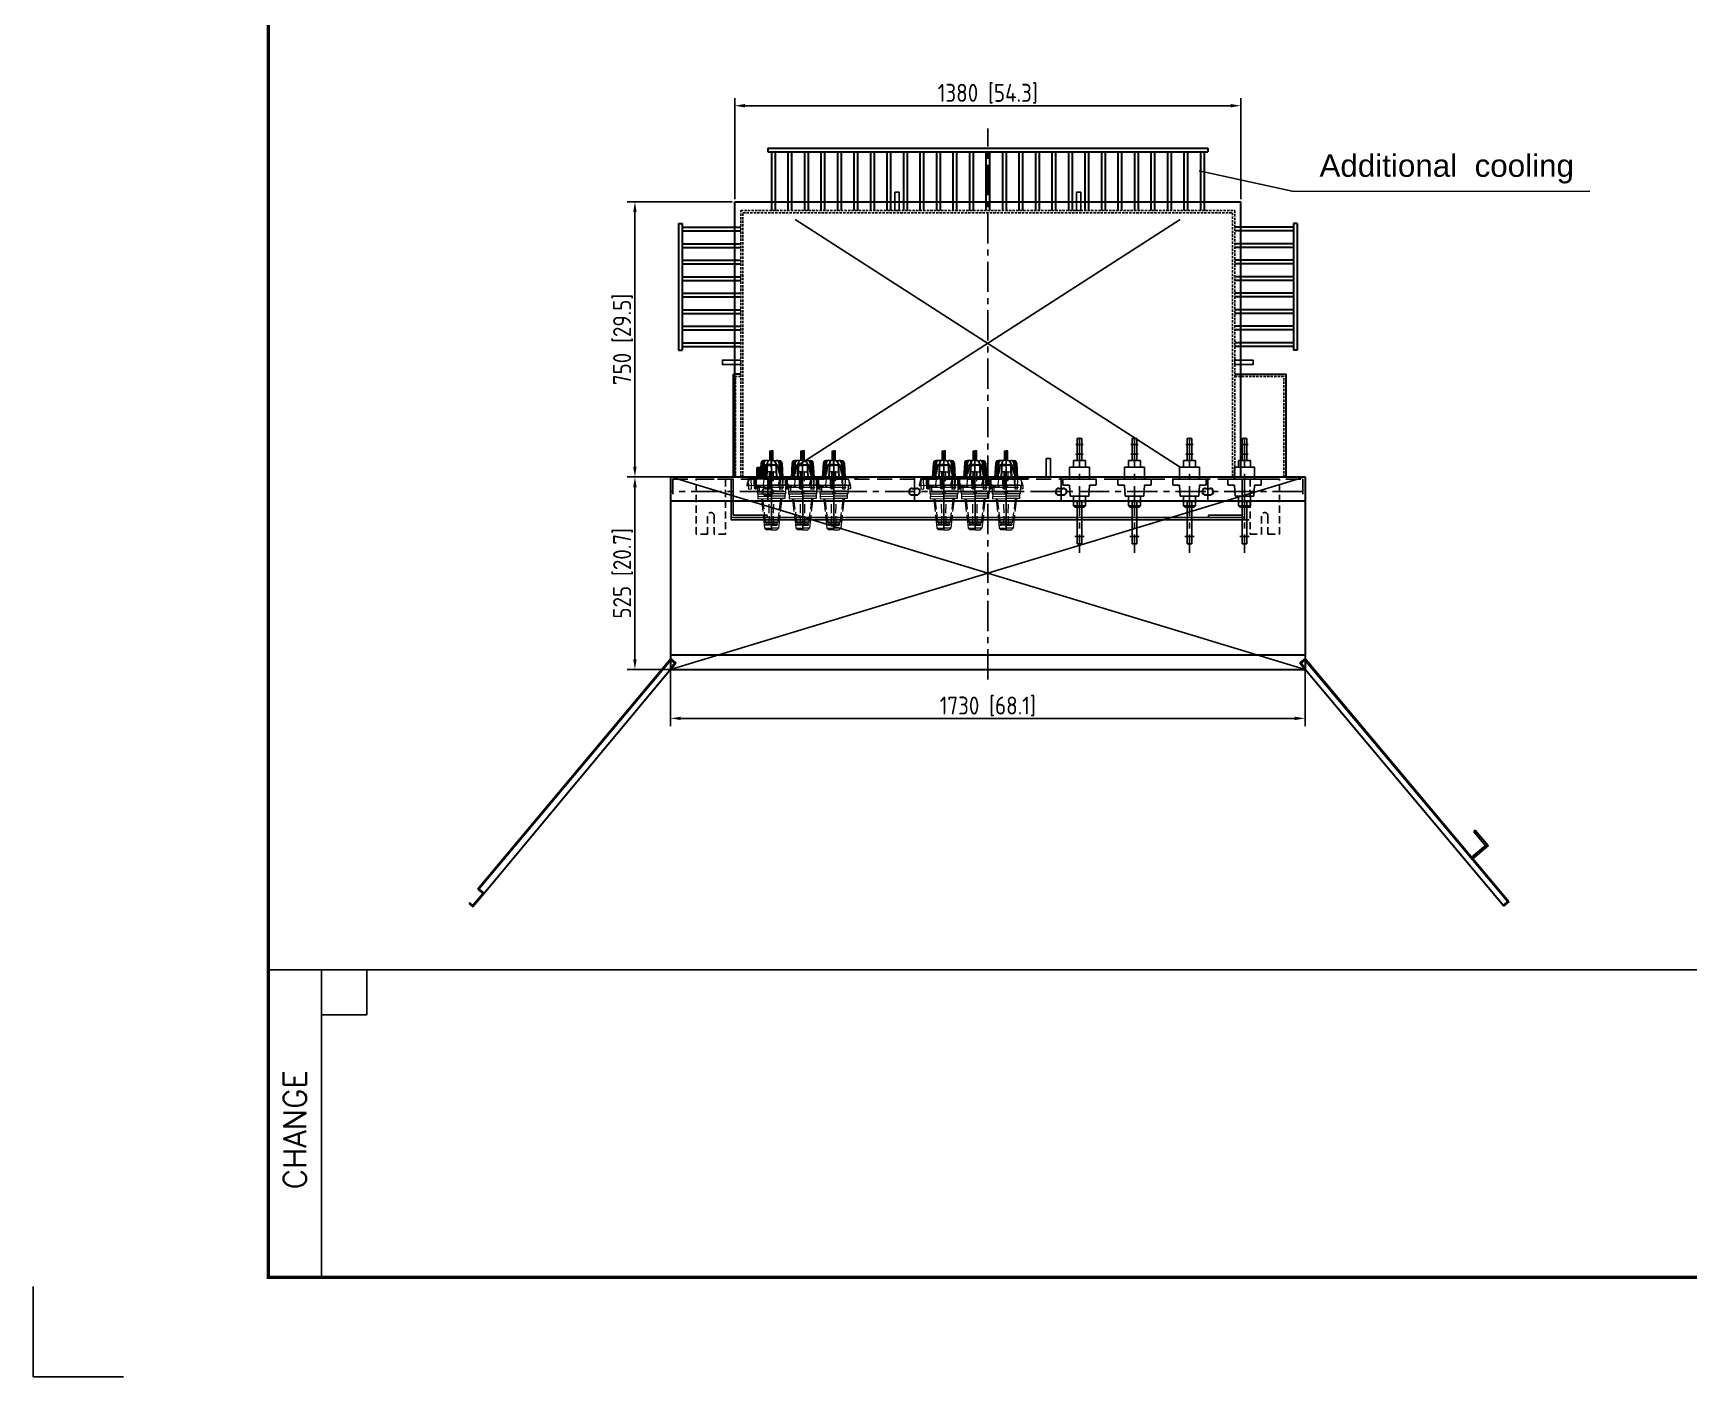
# Model space of a CAD drawing. Header units: millimetres. Extents: x 248233 to 259628, y -181361 to -174035.
# Drawn here: x 248233 to 252748, y -181361 to -177698 of the extents above; entities that cross this region are included whole.
import ezdxf

# ---------------------------------------------------------------- set-up
doc = ezdxf.new("R2010")
doc.units = ezdxf.units.MM
doc.header["$LTSCALE"] = 13
for name, pattern in [('CENTER', [50.8, 31.75, -6.35, 6.35, -6.35]), ('CENTERX2', [101.6, 63.5, -12.7, 12.7, -12.7]), ('DASHED', [0.75, 0.5, -0.25]), ('HIDDEN', [9.525, 6.35, -3.175])]:
    doc.linetypes.add(name, pattern=pattern)
doc.layers.get('0').update_dxf_attribs({"color": 1, "linetype": 'CENTER'})
for name, color, linetype in [('1', 4, 'Continuous'), ('2', 3, 'Continuous'), ('2细线层', 4, 'Continuous'), ('4虚线层', 6, 'DASHED'), ('C00-00-00', 7, 'Continuous'), ('PDF_几何图形', 7, 'Continuous'), ('粗实线', 4, 'Continuous'), ('虚线', 6, 'HIDDEN')]:
    doc.layers.add(name, color=color, linetype=linetype)
for name, color, linetype, lineweight in [('2细实线', 3, 'Continuous', 20), ('标注、文本', 3, 'Continuous', 25), ('铁心', 3, 'Continuous', 0)]:
    doc.layers.add(name, color=color, linetype=linetype, lineweight=lineweight)
doc.layers.add('paper', color=254, linetype='Continuous', plot=False)
doc.styles.add('PDF Arial', font='arial.ttf')
doc.styles.add('ROMANS', font='romans.shx', dxfattribs={"bigfont": 'whgtxt.shx'})
doc.styles.get("Standard").update_dxf_attribs({"font": 'gbenor.shx', "bigfont": 'gbcbig.shx'})
doc.dimstyles.new('英寸 1-10', dxfattribs={"dimscale": 14, "dimtxt": 3.5, "dimasz": 2, "dimexe": 1.5, "dimexo": 0.5, "dimgap": 0.5, "dimtad": 1, "dimtoh": 1, "dimdec": 1, "dimdsep": 46, "dimtxsty": 'Standard', "dimcen": 2.5, "dimclrd": 3, "dimclre": 3, "dimclrt": 3, "dimadec": 0, "dimazin": 2, "dimtfac": 1, "dimtdec": 1, "dimtmove": 0, "dimatfit": 2, "dimfxl": 1, "dimarcsym": 0})

# ---------------------------------------------------------------- blocks, each defined once
blk = doc.blocks.new('A$C6C8D6FB4')
at = {"layer": '1', "color": 1, "linetype": 'CENTERX2', "lineweight": -3, "ltscale": 0.1}
for p, q in [((19.3, 55.1), (19.3, 35.1)), ((45.5, 55.1), (45.5, 35.1)), ((224.5, 32.6), (224.5, 57.6)), ((269.5, 32.6), (269.5, 57.6)), ((0, 45.1), (314, 45.1))]:
    blk.add_line(p, q, dxfattribs=at)
at = {"layer": '2细线层'}
blk.add_line((62.5, 61.2), (62.5, 29.1), dxfattribs=at)
for points in [[(2.4, 51.1), (62.5, 51.1), (62.5, 39.1), (2.4, 39.1)], [(174.4, 51.1), (289.6, 51.1), (289.6, 39.1), (174.4, 39.1)]]:
    blk.add_lwpolyline(points, close=True, dxfattribs=at)
for points in [[(80.5, 61.2), (62.5, 61.2)], [(81.4, 72.7), (81.3, 72.7), (81.2, 72.7), (81, 72.6), (80.9, 72.6), (80.8, 72.5), (80.7, 72.4), (80.6, 72.3), (80.6, 72.2), (80.6, 72.1), (80.5, 72), (80.5, 71.8), (80.5, 71.7)], [(80.5, 18.7), (80.5, 71.7)], [(113.5, 72.7), (81.4, 72.7)], [(95.3, 72.7), (93.1, 72.7)], [(114.4, 90.2), (114.4, 90.2), (114.3, 90.2), (114.1, 90.1), (114, 90), (113.9, 90), (113.8, 89.9), (113.7, 89.8), (113.6, 89.7), (113.6, 89.6), (113.5, 89.4), (113.5, 89.3), (113.5, 89.2)], [(113.5, 0.8), (113.5, 89.2)], [(128.5, 90.2), (114.4, 90.2)], [(120.9, 90.2), (114.5, 90.2)], [(129.4, 89.2), (129.4, 89.3), (129.4, 89.4), (129.4, 89.6), (129.4, 89.7), (129.3, 89.8), (129.2, 89.9), (129.1, 90), (129, 90), (128.9, 90.1), (128.8, 90.2), (128.6, 90.2), (128.5, 90.2)], [(129.4, 73.6), (129.4, 89.2)], [(129.4, 73.6), (129.4, 73.4), (129.5, 73.3), (129.5, 73.2), (129.5, 73.1), (129.6, 73.1), (129.7, 73), (129.8, 72.9), (129.9, 72.8), (130, 72.7), (130.1, 72.7), (130.3, 72.7), (130.4, 72.6)], [(158.6, 70.7), (130.4, 72.6)], [(159.4, 69.7), (159.4, 69.8), (159.4, 70), (159.4, 70.1), (159.4, 70.2), (159.3, 70.3), (159.3, 70.4), (159.2, 70.5), (159.1, 70.6), (158.9, 70.6), (158.8, 70.7), (158.7, 70.7), (158.6, 70.7)], [(159.4, 20.6), (159.4, 69.7)], [(186.5, 61.2), (159.4, 61.2)], [(174.4, 60.7), (174.4, 61.2)], [(174.4, 58.6), (174.4, 59.7)], [(174.4, 56.7), (174.4, 57.7)], [(174.4, 54.6), (174.4, 55.7)], [(174.4, 52.7), (174.4, 53.7)], [(174.4, 50.6), (174.4, 51.6)], [(174.4, 48.7), (174.4, 49.7)], [(189.4, 58.1), (186.5, 61.2)], [(186.5, 61.2), (186.5, 29.1)], [(189.4, 32.1), (189.4, 58.1)], [(1.1, 45.1), (0, 45.1)], [(1.6, 45.1), (1.3, 45.1)], [(3, 45.1), (1.9, 45.1)], [(3.6, 45.1), (3.3, 45.1)], [(5.1, 45.1), (3.8, 45.1)], [(5.6, 45.1), (5.4, 45.1)], [(7.1, 45.1), (5.8, 45.1)], [(7.6, 45.1), (7.3, 45.1)], [(9.1, 45.1), (7.8, 45.1)], [(9.5, 45.1), (9.4, 45.1)], [(11.1, 45.1), (9.8, 45.1)], [(11.6, 45.1), (11.3, 45.1)], [(13.1, 45.1), (11.8, 45.1)], [(13.5, 45.1), (13.3, 45.1)], [(15.1, 45.1), (13.8, 45.1)], [(15.6, 45.1), (15.3, 45.1)], [(17, 45.1), (15.8, 45.1)], [(17.5, 45.1), (17.3, 45.1)], [(19.1, 45.1), (17.8, 45.1)], [(19.6, 45.1), (19.3, 45.1)], [(21, 45.1), (19.9, 45.1)], [(21.5, 45.1), (21.3, 45.1)], [(23.1, 45.1), (21.8, 45.1)], [(23.6, 45.1), (23.3, 45.1)], [(25, 45.1), (23.9, 45.1)], [(25.6, 45.1), (25.3, 45.1)], [(27.1, 45.1), (25.8, 45.1)], [(27.6, 45.1), (27.4, 45.1)], [(29.1, 45.1), (27.9, 45.1)], [(29.6, 45.1), (29.3, 45.1)], [(31.1, 45.1), (29.8, 45.1)], [(80.5, 29.1), (62.5, 29.1)], [(80.5, 18.7), (80.5, 18.5), (80.5, 18.4), (80.6, 18.3), (80.6, 18.1), (80.6, 18), (80.7, 17.9), (80.8, 17.8), (80.9, 17.8), (81, 17.7), (81.2, 17.7), (81.3, 17.6), (81.4, 17.6)], [(112.5, 17.6), (81.4, 17.6)], [(93.6, 17.6), (91.3, 17.6)], [(114.4, 0), (114.4, 0), (114.3, 0), (114.1, 0.1), (114, 0.2), (113.9, 0.2), (113.8, 0.3), (113.7, 0.4), (113.6, 0.5), (113.6, 0.6), (113.5, 0.8), (113.5, 0.9), (113.5, 1)], [(129.4, 1), (129.4, 0.9), (129.4, 0.8), (129.4, 0.6), (129.4, 0.5), (129.3, 0.4), (129.2, 0.3), (129.1, 0.2), (129, 0.2), (128.9, 0.1), (128.8, 0), (128.6, 0), (128.5, 0)], [(129.4, 16.6), (129.4, 16.8), (129.5, 16.9), (129.5, 16.9), (129.5, 17), (129.6, 17.1), (129.7, 17.2), (129.8, 17.3), (129.9, 17.4), (130, 17.5), (130.1, 17.5), (130.3, 17.5), (130.4, 17.6)], [(129.4, 16.6), (129.4, 1)], [(158.6, 19.6), (130.4, 17.7)], [(158.6, 19.6), (158.7, 19.6), (158.8, 19.7), (158.9, 19.7), (159.1, 19.8), (159.2, 19.8), (159.3, 19.9), (159.3, 20), (159.4, 20.1), (159.4, 20.3), (159.4, 20.4), (159.4, 20.5), (159.4, 20.6)], [(186.5, 29.1), (159.4, 29.1)], [(174.4, 38.7), (174.4, 39.6)], [(174.4, 36.6), (174.4, 37.7)], [(174.4, 34.7), (174.4, 35.6)], [(174.4, 32.6), (174.4, 33.7)], [(174.4, 30.7), (174.4, 31.7)], [(174.4, 29.1), (174.4, 29.6)], [(189.4, 32.1), (186.5, 29.1)], [(128.5, 0), (114.4, 0)], [(120.9, 0), (114.5, 0)]]:
    blk.add_lwpolyline(points, dxfattribs=at)
blk = doc.blocks.new('A$C26CD017D')
at = {"layer": 'C00-00-00'}
h = blk.add_hatch(color=256, dxfattribs=at)
h.dxf.hatch_style = 2
h.paths.add_polyline_path([(72.4, 62.5), (79.5, 31.9), (83, 31.9)])
h = blk.add_hatch(color=256, dxfattribs=at)
h.dxf.hatch_style = 2
h.paths.add_polyline_path([(72.4, 62.5), (75.9, 62.5), (83, 31.9)])
h = blk.add_hatch(color=256, dxfattribs=at)
h.dxf.hatch_style = 2
h.paths.add_polyline_path([(79.5, 31.9), (80.9, 26.3), (83.7, 26.3)])
h = blk.add_hatch(color=256, dxfattribs=at)
h.dxf.hatch_style = 2
h.paths.add_polyline_path([(79.5, 31.9), (83, 31.9), (83.7, 26.3)])
h = blk.add_hatch(color=256, dxfattribs=at)
h.dxf.hatch_style = 2
h.paths.add_polyline_path([(80.9, 26.3), (83.7, 26.3), (80.9, 25.5)])
at = {"layer": 'C00-00-00', "lineweight": 0}
for points in [[(27, 81.6), (64.6, 92.3)], [(72.4, 62.5), (65.3, 93), (64.6, 92.3), (71.7, 61.7)], [(83, 111.4), (80.9, 110.7), (66.7, 102.2)], [(75.9, 63.2), (66.7, 102.2), (83.7, 108.6)], [(83, 111.4), (91.6, 113.6), (93, 109.3), (83.7, 107.2)], [(83, 111.4), (92.3, 71), (93, 70.3), (94.4, 69.6)], [(85.2, 105), (100.8, 107.9), (106.5, 109.3), (115, 72.4)], [(96.5, 69.6), (89.4, 100.8)], [(106.5, 109.3), (107.2, 107.9), (119.2, 110.7), (127.7, 75.2)], [(112.8, 109.3), (121.4, 73.8)], [(119.9, 101.5), (121.4, 102.2), (156.8, 105.7)], [(159.7, 102.9), (188.1, 105.7)], [(166.1, 107.2), (201.6, 111.4), (205.8, 93)], [(196.6, 97.2), (173.2, 91.6)], [(176, 63.2), (210.1, 74.5), (205.8, 93)], [(188.1, 105), (188.8, 103.6), (190.2, 103.6), (191.6, 104.3), (192.3, 105.7)], [(193, 106.5), (192.3, 106.5), (192.3, 105.7)], [(198, 90.8), (194.5, 105.7), (193.7, 106.5), (193, 106.5)], [(210.8, 94.4), (207.2, 107.9), (201.6, 111.4)], [(210.8, 94.4), (213.6, 80.2), (210.1, 74.5)], [(25.5, 51.1), (24.1, 56.1), (0, 50.4)], [(25.5, 51.1), (26.3, 46.8), (2.1, 41.2)], [(27, 81.6), (23.4, 80.2), (21.3, 76.6), (21.3, 73.1)], [(26.3, 51.8), (21.3, 73.1)], [(26.3, 51.8), (21.3, 73.1)], [(27, 78.8), (24.1, 77.4), (22, 73.8), (22, 70.3)], [(27.7, 78.1), (24.1, 75.9), (22.7, 73.1), (22.7, 68.8)], [(28.4, 74.5), (24.8, 72.4), (23.4, 69.6), (22.7, 65.3)], [(28.4, 72.4), (25.5, 71), (23.4, 67.4), (23.4, 63.9)], [(25.5, 51.1), (24.1, 57.5), (24.8, 57.5)], [(30.5, 66), (27, 63.9), (24.8, 61), (24.8, 56.8)], [(30.5, 63.9), (27.7, 61.7), (25.5, 58.9), (25.5, 55.4)], [(26.3, 51.8), (25.5, 51.1), (27, 45.4), (27.7, 45.4)], [(44.7, 56.1), (26.3, 51.8)], [(44.7, 55.4), (26.3, 51.1)], [(26.3, 51.8), (31.2, 30.5)], [(26.3, 51.8), (31.2, 30.5), (32.6, 27), (36.2, 24.8), (39.7, 24.8), (78.8, 31.2)], [(27, 48.3), (29.1, 44.7), (31.9, 42.6), (35.5, 42.6)], [(27.7, 46.1), (29.1, 42.6), (32.6, 40.5), (36.2, 40.5)], [(35.5, 71), (34.1, 70.3), (34.1, 68.1)], [(34.1, 66.7), (53.9, 71), (53.9, 68.8)], [(36.9, 53.9), (34.1, 68.1)], [(35.5, 71), (36.2, 71), (56.8, 78.8)], [(36.9, 53.9), (40.5, 39.7), (41.2, 38.3), (43.3, 38.3), (44, 38.3), (66, 40.5)], [(39.7, 41.2), (59.6, 46.1), (58.9, 48.3)], [(78.1, 68.8), (55.4, 63.9), (55.4, 62.5), (80.2, 68.1)], [(80.9, 58.9), (57.5, 53.2), (57.5, 54.6), (82.3, 60.3)], [(65.3, 81.6), (86.6, 88.7)], [(72.4, 62.5), (79.5, 31.9), (78.8, 31.2), (71.7, 61.7)], [(75.9, 63.2), (83.7, 26.3), (80.9, 25.5), (72.4, 62.5)], [(73.8, 58.2), (80.2, 30.5)], [(75.9, 63.2), (84.5, 24.8), (85.2, 23.4), (86.6, 23.4)], [(76.6, 59.6), (77.4, 58.2), (78.8, 58.2)], [(76.6, 57.5), (78.1, 56.1), (79.5, 56.1)], [(79.5, 54.6), (78.1, 53.9), (78.1, 52.5)], [(86.6, 88.7), (91.6, 66.7)], [(100.8, 65.3), (97.2, 69.6), (94.4, 69.6)], [(94.4, 61.7), (95.1, 59.6)], [(94.4, 61.7), (95.1, 59.6)], [(95.1, 58.2), (100.8, 34.1), (115, 37.6), (116.4, 38.3), (116.4, 39.7), (109.3, 71)], [(95.1, 58.2), (102.2, 59.6)], [(95.1, 58.2), (100.8, 34.1), (101.5, 33.4), (102.9, 32.6)], [(101.5, 61), (100.8, 62.5), (99.4, 62.5)], [(102.9, 34.8), (100.8, 34.1), (104.3, 35.5), (99.4, 58.9)], [(101.5, 34.8), (100.1, 33.4), (100.1, 31.2), (100.8, 29.8), (102.9, 29.8), (117.8, 33.4), (123.5, 34.8), (115, 72.4)], [(103.6, 62.5), (102.9, 63.9), (102.2, 65.3), (100.8, 65.3)], [(102.2, 59.6), (102.9, 61), (103.6, 62.5)], [(123.5, 36.2), (136.3, 39), (127.7, 75.2)], [(134.1, 48.3), (167.5, 59.6)], [(164.7, 89.4), (141.2, 84.5)], [(167.5, 78.1), (144.1, 72.4)], [(168.2, 63.9), (195.2, 73.1)], [(199.4, 85.2), (176, 80.2)], [(199.4, 75.9), (198, 76.6), (196.6, 76.6), (195.2, 75.9), (195.2, 73.8)], [(199.4, 75.9), (200.1, 75.2), (200.8, 75.2)], [(200.8, 75.2), (201.6, 75.2), (201.6, 76.6)], [(29.1, 39), (30.5, 36.2), (34.1, 34.1), (37.6, 33.4)], [(29.8, 37.6), (31.2, 34.1), (34.1, 31.9), (38.3, 31.9)], [(30.5, 34.1), (31.9, 30.5), (35.5, 29.1), (39, 28.4)], [(30.5, 32.6), (32.6, 29.8), (35.5, 27.7), (39, 27)], [(74.5, 41.9), (96.5, 44.7)], [(78.8, 36.2), (87.3, 0)], [(84.5, 24.8), (85.2, 22.7), (85.9, 21.3), (87.3, 21.3)], [(86.6, 15.6), (85.2, 22.7)], [(85.2, 20.6), (86.6, 19.2), (88, 19.2)], [(88.7, 5), (86.6, 4.3), (85.9, 9.9), (88, 9.9)], [(88, 17.7), (86.6, 17), (86.6, 15.6)], [(89.4, 2.1), (106.5, 1.4), (108.6, 1.4), (107.9, 3.5)], [(89.4, 3.5), (105.7, 2.1), (107.9, 2.8)], [(109.3, 28.4), (105.7, 32.6), (102.9, 32.6)], [(103.6, 21.3), (110.7, 22.7)], [(110, 24.1), (109.3, 25.5), (107.9, 25.5)], [(112.1, 25.5), (111.4, 27), (110.7, 28.4), (109.3, 28.4)], [(110.7, 22.7), (111.4, 23.4), (112.1, 25.5)]]:
    blk.add_lwpolyline(points, dxfattribs=at)
for points in [[(67.4, 85.2), (96.5, 91.6), (95.1, 99.4), (65.3, 93)], [(86.6, 0.7), (116.4, 7.8), (114.3, 15.6), (85.2, 8.5)]]:
    blk.add_lwpolyline(points, close=True, dxfattribs=at)
for points in [[(27, 81.6), (27, 81.6), (64.6, 92.3), (64.6, 92.3)], [(56.1, 124.2), (56.1, 124.2), (63.9, 88), (63.9, 88)], [(58.2, 124.9), (58.2, 124.9), (66.7, 88.7), (66.7, 88.7)], [(83.7, 101.5), (83.7, 101.5), (91.6, 66.7), (91.6, 66.7)], [(100.1, 102.9), (100.1, 102.9), (107.2, 70.3), (107.2, 70.3)], [(100.8, 107.9), (100.8, 107.9), (109.3, 71), (109.3, 71)], [(102.2, 101.5), (102.2, 101.5), (109.3, 71), (109.3, 71)], [(122.1, 98.6), (122.1, 98.6), (150.5, 102.2), (150.5, 102.2)], [(189.5, 89.4), (189.5, 89.4), (185.9, 105.7), (185.9, 105.7)], [(191.6, 89.4), (191.6, 89.4), (188.1, 105.7), (188.1, 105.7)], [(195.9, 90.8), (195.9, 90.8), (192.3, 105.7), (192.3, 105.7)], [(193, 106.5), (193, 106.5), (193, 107.2), (193, 107.2)], [(195.9, 90.8), (195.9, 90.8), (199.4, 75.2), (199.4, 75.2)], [(198, 90.8), (198, 90.8), (201.6, 76.6), (201.6, 76.6)], [(24.1, 54.6), (24.1, 54.6), (0, 49.7), (0, 49.7)], [(0, 50.4), (0, 50.4), (0.7, 45.4), (0.7, 45.4)], [(2.1, 41.2), (2.1, 41.2), (0.7, 45.4), (0.7, 45.4)], [(26.3, 47.6), (26.3, 47.6), (2.1, 41.9), (2.1, 41.9)], [(27, 78.8), (27, 78.8), (65.3, 90.1), (65.3, 90.1)], [(27.7, 78.1), (27.7, 78.1), (65.3, 88.7), (65.3, 88.7)], [(28.4, 74.5), (28.4, 74.5), (66, 85.2), (66, 85.2)], [(28.4, 72.4), (28.4, 72.4), (66.7, 83.7), (66.7, 83.7)], [(30.5, 66), (30.5, 66), (68.1, 76.6), (68.1, 76.6)], [(30.5, 63.9), (30.5, 63.9), (68.8, 74.5), (68.8, 74.5)], [(35.5, 42.6), (35.5, 42.6), (74.5, 49.7), (74.5, 49.7)], [(36.2, 71), (36.2, 71), (39.7, 54.6), (39.7, 54.6)], [(36.2, 40.5), (36.2, 40.5), (75.2, 47.6), (75.2, 47.6)], [(43.3, 38.3), (43.3, 38.3), (39.7, 54.6), (39.7, 54.6)], [(71.7, 62.5), (71.7, 62.5), (53.2, 58.2), (53.2, 58.2)], [(71.7, 61.7), (71.7, 61.7), (53.2, 57.5), (53.2, 57.5)], [(56.8, 58.2), (56.8, 58.2), (53.9, 68.8), (53.9, 68.8)], [(56.8, 58.2), (56.8, 58.2), (58.9, 48.3), (58.9, 48.3)], [(61.7, 59.6), (61.7, 59.6), (95.8, 67.4), (95.8, 67.4)], [(66, 79.5), (66, 79.5), (74.5, 44), (74.5, 44)], [(68.8, 80.2), (68.8, 80.2), (76.6, 44.7), (76.6, 44.7)], [(77.4, 61), (77.4, 61), (93, 61), (93, 61)], [(93.7, 63.9), (93.7, 63.9), (78.1, 60.3), (78.1, 60.3)], [(94.4, 61.7), (94.4, 61.7), (78.8, 58.2), (78.8, 58.2)], [(95.1, 59.6), (95.1, 59.6), (79.5, 56.1), (79.5, 56.1)], [(95.1, 58.2), (95.1, 58.2), (79.5, 54.6), (79.5, 54.6)], [(96.5, 44.7), (96.5, 44.7), (91.6, 66.7), (91.6, 66.7)], [(100.1, 31.2), (100.1, 31.2), (91.6, 66.7), (91.6, 66.7)], [(100.8, 65.3), (100.8, 65.3), (93.7, 63.9), (93.7, 63.9)], [(94.4, 61.7), (94.4, 61.7), (99.4, 62.5), (99.4, 62.5)], [(95.1, 59.6), (95.1, 59.6), (101.5, 61), (101.5, 61)], [(98.6, 41.9), (98.6, 41.9), (100.8, 51.8), (100.8, 51.8)], [(101.5, 61), (101.5, 61), (101.5, 61.7), (101.5, 61.7)], [(101.5, 46.8), (101.5, 46.8), (101.5, 47.6), (101.5, 47.6)], [(115, 37.6), (115, 37.6), (107.2, 70.3), (107.2, 70.3)], [(108.6, 73.8), (108.6, 73.8), (114.3, 75.2), (114.3, 75.2)], [(117.8, 33.4), (117.8, 33.4), (109.3, 71), (109.3, 71)], [(110, 67.4), (110, 67.4), (115.7, 68.8), (115.7, 68.8)], [(129.9, 37.6), (129.9, 37.6), (121.4, 73.8), (121.4, 73.8)], [(133.4, 51.1), (133.4, 51.1), (160.4, 61), (160.4, 61)], [(189.5, 89.4), (189.5, 89.4), (193.7, 72.4), (193.7, 72.4)], [(191.6, 89.4), (191.6, 89.4), (195.2, 73.1), (195.2, 73.1)], [(37.6, 33.4), (37.6, 33.4), (76.6, 40.5), (76.6, 40.5)], [(38.3, 31.9), (38.3, 31.9), (77.4, 39), (77.4, 39)], [(39, 28.4), (39, 28.4), (78.1, 35.5), (78.1, 35.5)], [(39, 27), (39, 27), (78.1, 34.1), (78.1, 34.1)], [(39.7, 24.8), (39.7, 24.8), (78.8, 31.2), (78.8, 31.2)], [(102.2, 27), (102.2, 27), (86.6, 23.4), (86.6, 23.4)], [(86.6, 15.6), (86.6, 15.6), (89.4, 2.1), (89.4, 2.1)], [(102.9, 24.8), (102.9, 24.8), (87.3, 21.3), (87.3, 21.3)], [(103.6, 22.7), (103.6, 22.7), (88, 19.2), (88, 19.2)], [(103.6, 21.3), (103.6, 21.3), (88, 17.7), (88, 17.7)], [(100.1, 31.2), (100.1, 31.2), (100.1, 31.9), (100.1, 31.9)], [(103.6, 40.5), (103.6, 40.5), (100.8, 34.1), (100.8, 34.1)], [(101.5, 34.8), (101.5, 34.8), (117.1, 38.3), (117.1, 38.3)], [(109.3, 28.4), (109.3, 28.4), (102.2, 27), (102.2, 27)], [(103.6, 38.3), (103.6, 38.3), (102.9, 34.8), (102.9, 34.8)], [(102.9, 24.8), (102.9, 24.8), (107.9, 25.5), (107.9, 25.5)], [(102.9, 24.8), (102.9, 24.8), (103.6, 22.7), (103.6, 22.7)], [(103.6, 22.7), (103.6, 22.7), (110, 24.1), (110, 24.1)], [(103.6, 21.3), (103.6, 21.3), (108.6, 1.4), (108.6, 1.4)], [(110, 24.1), (110, 24.1), (110, 24.8), (110, 24.8)]]:
    blk.add_open_spline(points, degree=3, dxfattribs=at)
blk = doc.blocks.new('A$C3535292A')
blk.add_line((210.8, 94.4), (0.7, 45.4))
blk.add_blockref('A$C26CD017D', (0, 0))
blk = doc.blocks.new('A$C09A36BCA')
at = {"layer": '2'}
h = blk.add_hatch(dxfattribs=at)
h.set_pattern_fill('_USER', color=256, scale=2.0736, angle=45, style=0, pattern_type=0)
h.set_pattern_definition([(45, (-21297.8407, 11669.222), (-1.46625662, 1.46625662), [])])
h.paths.add_polyline_path([(27.6, 17.7), (28.6, 18.7), (28.6, 23.8), (27.5, 24.9), (3.7, 24.9), (2.6, 23.8), (2.6, 18.7), (3.6, 17.7)])
h.paths.add_polyline_path([(27.5, 0), (28.6, 1), (28.6, 6.2), (27.6, 7.2), (3.6, 7.2), (2.6, 6.2), (2.6, 1), (3.7, 0)])
at = {"layer": '1', "color": 1, "linetype": 'CENTERX2', "lineweight": -3, "ltscale": 0.1}
blk.add_line((31.4, 12.4), (0, 12.4), dxfattribs=at)
at = {"layer": '1'}
for p, q in [((2.6, 23.8), (3.7, 24.9)), ((2.6, 23.8), (2.6, 1)), ((2.6, 18.7), (3.6, 17.7)), ((2.6, 6.2), (3.6, 7.2)), ((2.6, 1), (3.7, 0)), ((3.6, 17.7), (3.6, 7.2)), ((27.6, 17.7), (3.6, 17.7)), ((27.6, 7.2), (3.6, 7.2)), ((27.5, 24.9), (3.7, 24.9)), ((28.6, 23.8), (27.5, 24.9)), ((28.6, 1), (27.5, 0)), ((28.6, 18.7), (27.6, 17.7)), ((27.6, 17.7), (27.6, 7.2)), ((28.6, 6.2), (27.6, 7.2)), ((28.6, 23.8), (28.6, 1)), ((27.5, 0), (3.7, 0))]:
    blk.add_line(p, q, dxfattribs=at)
at = {"layer": '2', "ltscale": 0.5}
for p, q in [((2.6, 18.7), (28.6, 18.7)), ((2.6, 6.2), (28.6, 6.2))]:
    blk.add_line(p, q, dxfattribs=at)
blk = doc.blocks.new('*D87')
at = {"layer": '2细实线', "color": 3, "linetype": 'ByBlock', "lineweight": -2, "transparency": 16777216}
for p, q in [((249935, -178907.8), (249852.9, -178907.8)), ((249873.9, -178935.8), (249873.9, -179404.8)), ((250012.6, -179432.8), (249852.9, -179432.8))]:
    blk.add_line(p, q, dxfattribs=at)
at = {"layer": '2细实线', "color": 3, "linetype": 'ByBlock', "transparency": 16777216}
for points in [[(249869.2, -178935.8), (249878.5, -178935.8), (249873.9, -178907.8)], [(249869.2, -179404.8), (249878.5, -179404.8), (249873.9, -179432.8)]]:
    blk.add_solid(points, dxfattribs=at)
at = {"layer": 'Defpoints', "color": 0, "linetype": 'ByBlock', "transparency": 16777216}
for p in [(249942, -178907.8), (249873.9, -179432.8), (250019.6, -179432.8)]:
    blk.add_point(p, dxfattribs=at)
at = {"layer": '2细实线', "color": 3, "linetype": 'ByBlock', "transparency": 16777216, "insert": (249841.4, -179170.3), "char_height": 49, "attachment_point": 5, "rotation": 90}
blk.add_mtext('525 [20.7]', dxfattribs=at)
blk = doc.blocks.new('*D88')
at = {"layer": '2细实线', "color": 3, "linetype": 'ByBlock', "lineweight": -2, "transparency": 16777216}
for p, q in [((249971, -179368.9), (249971, -179586.8)), ((251701, -179345.8), (251701, -179586.8)), ((249999, -179565.8), (251673, -179565.8))]:
    blk.add_line(p, q, dxfattribs=at)
at = {"layer": '2细实线', "color": 3, "linetype": 'ByBlock', "transparency": 16777216}
for points in [[(249999, -179561.2), (249999, -179570.5), (249971, -179565.8)], [(251673, -179561.2), (251673, -179570.5), (251701, -179565.8)]]:
    blk.add_solid(points, dxfattribs=at)
at = {"layer": 'Defpoints', "color": 0, "linetype": 'ByBlock', "transparency": 16777216}
for p in [(249971, -179361.9), (251701, -179338.8), (251701, -179565.8)]:
    blk.add_point(p, dxfattribs=at)
at = {"layer": '2细实线', "color": 3, "linetype": 'ByBlock', "transparency": 16777216, "insert": (250836, -179533.3), "char_height": 49, "attachment_point": 5}
blk.add_mtext('1730 [68.1]', dxfattribs=at)
blk = doc.blocks.new('*D89')
at = {"layer": '2细实线', "color": 3, "linetype": 'ByBlock', "lineweight": -2, "transparency": 16777216}
for p, q in [((250146, -178150.8), (250146, -177874.7)), ((251526, -178150.8), (251526, -177874.7)), ((250174, -177895.7), (251498, -177895.7))]:
    blk.add_line(p, q, dxfattribs=at)
at = {"layer": '2细实线', "color": 3, "linetype": 'ByBlock', "transparency": 16777216}
for points in [[(250174, -177891), (250174, -177900.3), (250146, -177895.7)], [(251498, -177891), (251498, -177900.3), (251526, -177895.7)]]:
    blk.add_solid(points, dxfattribs=at)
at = {"layer": 'Defpoints', "color": 0, "linetype": 'ByBlock', "transparency": 16777216}
for p in [(251526, -177895.7), (250146, -178157.8), (251526, -178157.8)]:
    blk.add_point(p, dxfattribs=at)
at = {"layer": '2细实线', "color": 3, "linetype": 'ByBlock', "transparency": 16777216, "insert": (250836, -177863.1), "char_height": 49, "attachment_point": 5}
blk.add_mtext('1380 [54.3]', dxfattribs=at)
blk = doc.blocks.new('*D90')
at = {"layer": '2细实线', "color": 3, "linetype": 'ByBlock', "lineweight": -2, "transparency": 16777216}
for p, q in [((250139, -178157.8), (249852.9, -178157.8)), ((249873.9, -178185.8), (249873.9, -178879.8)), ((250119.6, -178907.8), (249852.9, -178907.8))]:
    blk.add_line(p, q, dxfattribs=at)
at = {"layer": '2细实线', "color": 3, "linetype": 'ByBlock', "transparency": 16777216}
for points in [[(249869.2, -178185.8), (249878.5, -178185.8), (249873.9, -178157.8)], [(249869.2, -178879.8), (249878.5, -178879.8), (249873.9, -178907.8)]]:
    blk.add_solid(points, dxfattribs=at)
at = {"layer": 'Defpoints', "color": 0, "linetype": 'ByBlock', "transparency": 16777216}
for p in [(250146, -178157.8), (249873.9, -178907.8), (250126.6, -178907.8)]:
    blk.add_point(p, dxfattribs=at)
at = {"layer": '2细实线', "color": 3, "linetype": 'ByBlock', "transparency": 16777216, "insert": (249841.4, -178532.8), "char_height": 49, "attachment_point": 5, "rotation": 90}
blk.add_mtext('750 [29.5]', dxfattribs=at)

msp = doc.modelspace()

# ---------------------------------------------------------------- linework, layer by layer
at = {"layer": '1', "color": 1, "linetype": 'CENTERX2', "lineweight": -3, "ltscale": 0.1}
for p, q in [((250836.035, -179460.038), (250836.035, -177958.024)), ((250236.035, -178907.774), (250236.035, -178972.774)), ((250636.035, -178907.774), (250636.035, -178972.774)), ((251036.035, -178907.774), (251036.035, -178972.774)), ((251436.035, -178907.774), (251436.035, -178972.774)), ((251695.035, -178947.774), (249971.035, -178947.774))]:
    msp.add_line(p, q, dxfattribs=at)
at = {"layer": '1', "const_width": 8.634}
msp.add_lwpolyline([(248874.328, -181089.568), (258346.648, -181089.568), (258346.648, -174281.338), (248874.328, -174281.338), (248874.328, -181089.568)], dxfattribs=at)
at = {"layer": '2'}
for p, q in [((248874.328, -180250.873), (258346.648, -180250.873)), ((249019.647, -180250.873), (249019.647, -181089.568)), ((249142.985, -180250.873), (249142.985, -180374.21)), ((249019.647, -180374.21), (249142.985, -180374.21))]:
    msp.add_line(p, q, dxfattribs=at)
at = {"layer": '4虚线层'}
for p, q in [((250162.535, -178181.774), (251509.535, -178181.774)), ((250162.535, -178907.774), (250162.535, -178181.774)), ((251509.535, -178181.774), (251509.535, -178907.774)), ((250162.535, -178633.774), (250148.535, -178633.774)), ((250148.535, -178907.774), (250148.535, -178633.774)), ((251509.535, -178633.774), (251643.535, -178633.774)), ((251643.535, -178907.774), (251643.535, -178633.774))]:
    msp.add_line(p, q, dxfattribs=at)
at = {"layer": '4虚线层', "ltscale": 3}
for p, q in [((250072.013, -179063.774), (250072.013, -179013.774)), ((250090.013, -179063.774), (250090.013, -179013.774)), ((251582.058, -179063.774), (251582.058, -179013.774)), ((251600.058, -179063.774), (251600.058, -179013.774))]:
    msp.add_line(p, q, dxfattribs=at)
at = {"layer": '4虚线层'}
msp.add_lwpolyline([(250168.535, -178187.774), (251503.535, -178187.774), (251503.535, -178907.774), (250168.535, -178907.774)], close=True, dxfattribs=at)
at = {"layer": '4虚线层', "ltscale": 3}
for points in [[(250072.013, -179063.774), (250041.013, -179063.774), (250041.013, -178913.774), (250121.013, -178913.774), (250121.013, -179063.774), (250090.013, -179063.774)], [(251600.058, -179063.774), (251631.058, -179063.774), (251631.058, -178913.774), (251551.058, -178913.774), (251551.058, -179063.774), (251582.058, -179063.774)]]:
    msp.add_lwpolyline(points, dxfattribs=at)
for centre in [(250081.013, -179013.774), (251591.058, -179013.774)]:
    msp.add_arc(centre, 9, 0, 180, dxfattribs=at)
at = {"layer": 'paper'}
for q in [(248232.973, -181114.235), (248479.648, -181360.91)]:
    msp.add_line((248232.973, -181360.91), q, dxfattribs=at)
at = {"layer": 'PDF_几何图形'}
for p, q in [((249972.152, -179403.493), (249445.309, -180031.111)), ((249972.152, -179406.801), (249448.618, -180031.111)), ((249985.799, -179415.073), (249462.679, -180043.104)), ((249972.152, -179403.493), (249985.799, -179415.073)), ((249972.152, -179406.801), (249982.904, -179415.486)), ((249982.904, -179415.486), (249975.46, -179424.171)), ((249985.799, -179415.073), (249977.114, -179425.825)), ((251701.035, -179402.584), (251686.974, -179414.163)), ((251686.974, -179414.163), (252243.012, -180076.966)), ((251686.974, -179414.163), (251695.659, -179424.916)), ((251700.622, -179405.892), (251690.283, -179414.577)), ((251690.283, -179414.577), (251697.313, -179423.262)), ((251700.622, -179405.892), (252253.765, -180064.972)), ((251701.035, -179402.584), (252257.073, -180065.386)), ((249975.46, -179424.171), (249977.114, -179425.825)), ((251697.313, -179423.262), (251695.659, -179424.916)), ((252164.848, -179871.01), (252161.54, -179873.905)), ((252164.848, -179871.01), (252200.001, -179912.78)), ((252200.001, -179912.78), (252158.231, -179947.52)), ((249462.679, -180043.104), (249432.075, -180079.498)), ((249448.618, -180031.111), (249462.679, -180043.104)), ((249423.39, -180068.745), (249421.736, -180070.813)), ((249421.736, -180070.813), (249432.075, -180079.498)), ((249423.39, -180068.745), (249432.075, -180076.189)), ((252253.765, -180064.972), (252241.358, -180075.311)), ((252241.358, -180075.311), (252243.012, -180076.966)), ((252257.073, -180065.386), (252243.012, -180076.966))]:
    msp.add_line(p, q, dxfattribs=at)
for points in [[(252161.54, -179873.905), (252193.384, -179911.953), (252155.336, -179944.211), (252158.231, -179947.52)], [(249445.309, -180031.111), (249459.784, -180043.104), (249432.075, -180076.189)]]:
    msp.add_lwpolyline(points, dxfattribs=at)
at = {"layer": '标注、文本'}
for p, q in [((251412.552, -178072.967), (251666.11, -178128.63)), ((250311.035, -178205.911), (251361.035, -178880.911)), ((251361.035, -178205.911), (250311.035, -178880.911)), ((249971.035, -178907.774), (251701.035, -179432.774)), ((249971.035, -179432.774), (251701.035, -178907.774))]:
    msp.add_line(p, q, dxfattribs=at)
at = {"layer": '标注、文本', "color": 4, "lineweight": 30}
for p, q in [((249971.035, -178907.774), (251701.035, -178907.774)), ((249971.035, -178907.774), (249971.035, -178972.774)), ((251701.035, -178907.774), (251701.035, -178972.774)), ((249971.035, -178972.774), (251701.035, -178972.774)), ((251701.035, -179402.584), (251686.974, -179414.163)), ((251686.974, -179414.163), (252243.012, -180076.966)), ((251686.974, -179414.163), (251695.659, -179424.916)), ((251700.622, -179405.892), (251690.283, -179414.577)), ((251690.283, -179414.577), (251697.313, -179423.262)), ((251700.622, -179405.892), (252253.765, -180064.972)), ((251701.035, -179402.584), (252257.073, -180065.386)), ((251697.313, -179423.262), (251695.659, -179424.916)), ((252164.848, -179871.01), (252161.54, -179873.905)), ((252164.848, -179871.01), (252200.001, -179912.78)), ((252200.001, -179912.78), (252158.231, -179947.52)), ((252253.765, -180064.972), (252241.358, -180075.311)), ((252241.358, -180075.311), (252243.012, -180076.966)), ((252257.073, -180065.386), (252243.012, -180076.966))]:
    msp.add_line(p, q, dxfattribs=at)
at = {"layer": '标注、文本'}
for points in [[(250582.535, -178131.774), (250594.535, -178131.774), (250594.535, -178181.774), (250582.535, -178181.774)], [(251089.535, -178131.774), (251077.535, -178131.774), (251077.535, -178181.774), (251089.535, -178181.774)], [(250162.535, -178589.274), (250162.535, -178601.274), (250112.535, -178601.274), (250112.535, -178589.274)], [(251509.535, -178589.274), (251509.535, -178601.274), (251559.535, -178601.274), (251559.535, -178589.274)], [(250994.938, -178857.774), (251006.938, -178857.774), (251006.938, -178907.774), (250994.938, -178907.774)]]:
    msp.add_lwpolyline(points, close=True, dxfattribs=at)
at = {"layer": '标注、文本', "color": 2}
for points in [[(250142.035, -179018.274), (250136.035, -179018.274), (250136.035, -178913.774), (250142.035, -178913.774), (250142.035, -179012.274)], [(251530.035, -179018.274), (251536.035, -179018.274), (251536.035, -178913.774), (251530.035, -178913.774), (251530.035, -179012.274)], [(250142.035, -179012.274), (250234.535, -179012.274), (250234.535, -179018.274), (250136.035, -179018.274), (250136.035, -179012.274)], [(251530.035, -179012.274), (251437.535, -179012.274), (251437.535, -179018.274), (251536.035, -179018.274), (251536.035, -179012.274)]]:
    msp.add_lwpolyline(points, dxfattribs=at)
msp.add_lwpolyline([(250136.035, -179018.274), (251536.035, -179018.274), (251536.035, -179024.274), (250136.035, -179024.274)], close=True, dxfattribs=at)
at = {"layer": '标注、文本', "color": 4, "lineweight": 30}
msp.add_lwpolyline([(252161.54, -179873.905), (252193.384, -179911.953), (252155.336, -179944.211), (252158.231, -179947.52)], dxfattribs=at)
at = {"layer": '粗实线', "lineweight": 30}
for p, q in [((250236.035, -178011.774), (251436.035, -178011.774)), ((250236.035, -178011.774), (250236.035, -178021.774)), ((251436.035, -178011.774), (251436.035, -178021.774)), ((250236.035, -178021.774), (251436.035, -178021.774)), ((250246.035, -178021.774), (250246.035, -178181.774)), ((250256.035, -178021.774), (250256.035, -178181.774)), ((250291.035, -178021.774), (250291.035, -178181.774)), ((250301.035, -178021.774), (250301.035, -178181.774)), ((250336.035, -178021.774), (250336.035, -178181.774)), ((250346.035, -178021.774), (250346.035, -178181.774)), ((250381.035, -178021.774), (250381.035, -178181.774)), ((250391.035, -178021.774), (250391.035, -178181.774)), ((250426.035, -178021.774), (250426.035, -178181.774)), ((250436.035, -178021.774), (250436.035, -178181.774)), ((250471.035, -178021.774), (250471.035, -178181.774)), ((250481.035, -178021.774), (250481.035, -178181.774)), ((250516.035, -178021.774), (250516.035, -178181.774)), ((250526.035, -178021.774), (250526.035, -178181.774)), ((250561.035, -178021.774), (250561.035, -178181.774)), ((250571.035, -178021.774), (250571.035, -178181.774)), ((250606.035, -178021.774), (250606.035, -178181.774)), ((250616.035, -178021.774), (250616.035, -178181.774)), ((250651.035, -178021.774), (250651.035, -178181.774)), ((250661.035, -178021.774), (250661.035, -178181.774)), ((250696.035, -178021.774), (250696.035, -178181.774)), ((250706.035, -178021.774), (250706.035, -178181.774)), ((250741.035, -178021.774), (250741.035, -178181.774)), ((250751.035, -178021.774), (250751.035, -178181.774)), ((250786.035, -178021.774), (250786.035, -178181.774)), ((250796.035, -178021.774), (250796.035, -178181.774)), ((250831.035, -178021.774), (250831.035, -178181.774)), ((250841.035, -178021.774), (250841.035, -178181.774)), ((250876.035, -178021.774), (250876.035, -178181.774)), ((250886.035, -178021.774), (250886.035, -178181.774)), ((250921.035, -178021.774), (250921.035, -178181.774)), ((250931.035, -178021.774), (250931.035, -178181.774)), ((250966.035, -178021.774), (250966.035, -178181.774)), ((250976.035, -178021.774), (250976.035, -178181.774)), ((251011.035, -178021.774), (251011.035, -178181.774)), ((251021.035, -178021.774), (251021.035, -178181.774)), ((251056.035, -178021.774), (251056.035, -178181.774)), ((251066.035, -178021.774), (251066.035, -178181.774)), ((251101.035, -178021.774), (251101.035, -178181.774)), ((251111.035, -178021.774), (251111.035, -178181.774)), ((251146.035, -178021.774), (251146.035, -178181.774)), ((251156.035, -178021.774), (251156.035, -178181.774)), ((251191.035, -178021.774), (251191.035, -178181.774)), ((251201.035, -178021.774), (251201.035, -178181.774)), ((251236.035, -178021.774), (251236.035, -178181.774)), ((251246.035, -178021.774), (251246.035, -178181.774)), ((251281.035, -178021.774), (251281.035, -178181.774)), ((251291.035, -178021.774), (251291.035, -178181.774)), ((251326.035, -178021.774), (251326.035, -178181.774)), ((251336.035, -178021.774), (251336.035, -178181.774)), ((251371.035, -178021.774), (251371.035, -178181.774)), ((251381.035, -178021.774), (251381.035, -178181.774)), ((251416.035, -178021.774), (251416.035, -178181.774)), ((251426.035, -178021.774), (251426.035, -178181.774)), ((250146.035, -178907.774), (250146.035, -178157.774)), ((250146.035, -178157.774), (251526.035, -178157.774)), ((251526.035, -178907.774), (251526.035, -178157.774)), ((249992.535, -178217.074), (249992.535, -178562.074)), ((249992.535, -178217.074), (250002.535, -178217.074)), ((250002.535, -178217.074), (250002.535, -178562.074)), ((250002.535, -178227.074), (250162.535, -178227.074)), ((250002.535, -178237.074), (250162.535, -178237.074)), ((251669.535, -178227.074), (251509.535, -178227.074)), ((251669.535, -178237.074), (251509.535, -178237.074)), ((251669.535, -178217.074), (251669.535, -178562.074)), ((251679.535, -178217.074), (251669.535, -178217.074)), ((251679.535, -178217.074), (251679.535, -178562.074)), ((250002.535, -178272.074), (250162.535, -178272.074)), ((250002.535, -178282.074), (250162.535, -178282.074)), ((251669.535, -178272.074), (251509.535, -178272.074)), ((251669.535, -178282.074), (251509.535, -178282.074)), ((250002.535, -178317.074), (250162.535, -178317.074)), ((250002.535, -178327.074), (250162.535, -178327.074)), ((251669.535, -178317.074), (251509.535, -178317.074)), ((251669.535, -178327.074), (251509.535, -178327.074)), ((250002.535, -178362.074), (250162.535, -178362.074)), ((250002.535, -178372.074), (250162.535, -178372.074)), ((251669.535, -178362.074), (251509.535, -178362.074)), ((251669.535, -178372.074), (251509.535, -178372.074)), ((250002.535, -178407.074), (250162.535, -178407.074)), ((250002.535, -178417.074), (250162.535, -178417.074)), ((251669.535, -178407.074), (251509.535, -178407.074)), ((251669.535, -178417.074), (251509.535, -178417.074)), ((250002.535, -178452.074), (250162.535, -178452.074)), ((250002.535, -178462.074), (250162.535, -178462.074)), ((251669.535, -178452.074), (251509.535, -178452.074)), ((251669.535, -178462.074), (251509.535, -178462.074)), ((250002.535, -178497.074), (250162.535, -178497.074)), ((250002.535, -178507.074), (250162.535, -178507.074)), ((251669.535, -178497.074), (251509.535, -178497.074)), ((251669.535, -178507.074), (251509.535, -178507.074)), ((250002.535, -178542.074), (250162.535, -178542.074)), ((250002.535, -178552.074), (250162.535, -178552.074)), ((251669.535, -178542.074), (251509.535, -178542.074)), ((251669.535, -178552.074), (251509.535, -178552.074)), ((249992.535, -178562.074), (250002.535, -178562.074)), ((251679.535, -178562.074), (251669.535, -178562.074)), ((250162.535, -178627.774), (250142.535, -178627.774)), ((250142.535, -178907.774), (250142.535, -178627.774)), ((251509.535, -178627.774), (251649.535, -178627.774)), ((251649.535, -178907.774), (251649.535, -178627.774)), ((250230.035, -178938.774), (250242.035, -178938.774)), ((250230.035, -178956.774), (250242.035, -178956.774)), ((250630.035, -178938.774), (250642.035, -178938.774)), ((250630.035, -178956.774), (250642.035, -178956.774)), ((251030.035, -178938.774), (251042.035, -178938.774)), ((251030.035, -178956.774), (251042.035, -178956.774)), ((251430.035, -178938.774), (251442.035, -178938.774)), ((251430.035, -178956.774), (251442.035, -178956.774)), ((249971.035, -178972.774), (249971.035, -179432.774)), ((251701.035, -178972.774), (251701.035, -179432.774)), ((249972.152, -179403.493), (249445.309, -180031.111)), ((249972.152, -179406.801), (249448.618, -180031.111)), ((249985.799, -179415.073), (249462.679, -180043.104)), ((249971.035, -179392.774), (251701.035, -179392.774)), ((249972.152, -179403.493), (249985.799, -179415.073)), ((249972.152, -179406.801), (249982.904, -179415.486)), ((249982.904, -179415.486), (249975.46, -179424.171)), ((249985.799, -179415.073), (249977.114, -179425.825)), ((249971.035, -179432.774), (251701.035, -179432.774)), ((249975.46, -179424.171), (249977.114, -179425.825)), ((249462.679, -180043.104), (249432.075, -180079.498)), ((249448.618, -180031.111), (249462.679, -180043.104)), ((249423.39, -180068.745), (249421.736, -180070.813)), ((249421.736, -180070.813), (249432.075, -180079.498)), ((249423.39, -180068.745), (249432.075, -180076.189))]:
    msp.add_line(p, q, dxfattribs=at)
msp.add_lwpolyline([(249445.309, -180031.111), (249459.784, -180043.104), (249432.075, -180076.189)], dxfattribs=at)
for centre, start, end in [((250230.035, -178947.774), 90, 270), ((250242.035, -178947.774), 270, 90), ((250630.035, -178947.774), 90, 270), ((250642.035, -178947.774), 270, 90), ((251030.035, -178947.774), 90, 270), ((251042.035, -178947.774), 270, 90), ((251430.035, -178947.774), 90, 270), ((251442.035, -178947.774), 270, 90)]:
    msp.add_arc(centre, 9, start, end, dxfattribs=at)
at = {"layer": '虚线', "ltscale": 0.5}
for p, q in [((249977.035, -178913.774), (251695.035, -178913.774)), ((249977.035, -178913.774), (249977.035, -178972.774)), ((251695.035, -178913.774), (251695.035, -178972.774))]:
    msp.add_line(p, q, dxfattribs=at)
at = {"layer": '铁心'}
for q in [(252299.119, -178128.63), (252299.119, -178128.63), (252477.756, -178128.63)]:
    msp.add_line((251666.11, -178128.63), q, dxfattribs=at)

# ---------------------------------------------------------------- block references
at = {"rotation": 256.9999999999122}
for p in [(250201.911, -178825.501), (250286.911, -178825.501), (250371.911, -178825.501), (250671.911, -178825.501), (250756.911, -178825.501), (250841.911, -178825.501)]:
    msp.add_blockref('A$C3535292A', p, dxfattribs=at)
at = {"layer": '标注、文本', "rotation": 270}
for name, p in [('A$C6C8D6FB4', (251040.938, -178800.3)), ('A$C6C8D6FB4', (251190.938, -178800.3)), ('A$C6C8D6FB4', (251340.938, -178800.3)), ('A$C6C8D6FB4', (251490.938, -178800.3)), ('A$C09A36BCA', (250206.094, -178879.205))]:
    msp.add_blockref(name, p, dxfattribs=at)

# ---------------------------------------------------------------- texts
at = {"layer": '2', "style": 'ROMANS'}
msp.add_text('CHANGE', height=61.6688, rotation=90, dxfattribs=at).set_placement((248977.721, -180849.782))
at = {"layer": '铁心', "insert": (251740.501, -178028.293), "char_height": 61.19651, "width": 1245.64048, "attachment_point": 1, "style": 'PDF Arial'}
msp.add_mtext('Additional  cooling', dxfattribs=at)

# ---------------------------------------------------------------- dimensions: what is measured, and where the dimension line sits
at = {"layer": '2细实线', "linetype": 'ByBlock'}
for base, p1, p2, picture, middle in [((251526.035, -177895.657), (250146.035, -178157.774), (251526.035, -178157.774), '*D89', (250836.035, -177863.136)), ((251701.035, -179565.82), (249971.035, -179361.937), (251701.035, -179338.783), '*D88', (250836.035, -179533.299))]:
    dim = msp.add_linear_dim(base=base, p1=p1, p2=p2, dimstyle='英寸 1-10', dxfattribs=at)
    dim.commit()
    dim.dimension.update_dxf_attribs({"geometry": picture, "text_midpoint": middle})
for base, p1, p2, picture, middle in [((249873.874, -178907.774), (250146.035, -178157.774), (250126.621, -178907.774), '*D90', (249841.353, -178532.774)), ((249873.874, -179432.774), (249941.981, -178907.774), (250019.647, -179432.774), '*D87', (249841.353, -179170.274))]:
    dim = msp.add_linear_dim(base=base, p1=p1, p2=p2, angle=90, dimstyle='英寸 1-10', dxfattribs=at)
    dim.commit()
    dim.dimension.update_dxf_attribs({"geometry": picture, "text_midpoint": middle})

doc.saveas('drawing.dxf')
